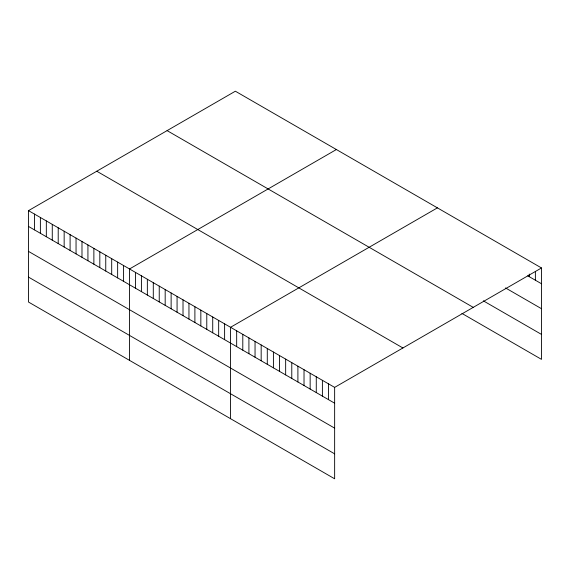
<?xml version="1.0" encoding="UTF-8"?>
<svg xmlns="http://www.w3.org/2000/svg" width="570" height="570" viewBox="0 0 570 570"><rect width="100%" height="100%" fill="white"/><g stroke="black" fill="none" stroke-linecap="round" stroke-linejoin="round"><path stroke-width="0.85" d="M28.5 210.636L334.64 387.386L334.64 478.793L28.5 302.043L28.5 210.636L235.36 91.207L541.5 267.957L541.5 359.364L461.907 313.407M336.386 149.532L129.525 268.962L129.525 360.375M437.411 207.858L230.551 327.287L230.551 418.701M334.64 387.386L541.5 267.957M527.72 275.802L541.5 283.753M505.526 287.935L541.5 308.705M483.332 300.832L541.5 334.412M167.096 130.615L473.235 307.365M96.765 171.221L402.905 347.971M28.5 226.44L334.64 403.19M28.5 251.391L334.64 428.134M28.5 277.098L334.64 453.841M535.38 271.441L535.38 280.219M529.252 274.056L529.252 276.685M328.519 383.852L328.519 399.648M322.392 380.311L322.392 396.114M316.272 376.777L316.272 392.58M310.151 373.243L310.151 389.046M304.024 369.709L304.024 385.512M297.903 366.175L297.903 381.978M291.783 362.641L291.783 378.444M285.656 359.107L285.656 374.903M279.535 355.566L279.535 371.369M273.415 352.032L273.415 367.835M267.287 348.498L267.287 364.301M261.167 344.964L261.167 360.767M255.046 341.43L255.046 357.233M248.919 337.896L248.919 353.699M242.799 334.362L242.799 350.165M236.671 330.821L236.671 346.624M224.609 323.86L224.609 339.663M218.666 320.426L218.666 336.229M212.724 316.998L212.724 332.802M206.782 313.564L206.782 329.367M200.84 310.137L200.84 325.94M194.897 306.703L194.897 322.506M188.955 303.276L188.955 319.072M183.013 299.841L183.013 315.645M177.071 296.407L177.071 312.21M171.128 292.98L171.128 308.783M165.179 289.546L165.179 305.349M159.237 286.119L159.237 301.922M153.294 282.684L153.294 298.488M147.352 279.257L147.352 295.06M141.41 275.823L141.41 291.626M135.468 272.396L135.468 288.199M123.583 265.535L123.583 281.331M117.641 262.1L117.641 277.904M111.699 258.673L111.699 274.469M105.756 255.239L105.756 271.042M99.814 251.805L99.814 267.608M93.872 248.378L93.872 264.181M87.93 244.943L87.93 260.746M81.987 241.516L81.987 257.319M76.045 238.082L76.045 253.885M70.096 234.655L70.096 250.458M64.154 231.22L64.154 247.024M58.211 227.793L58.211 243.597M52.269 224.359L52.269 240.162M46.327 220.932L46.327 236.728M40.385 217.498L40.385 233.301M34.442 214.064L34.442 229.867"/></g></svg>
